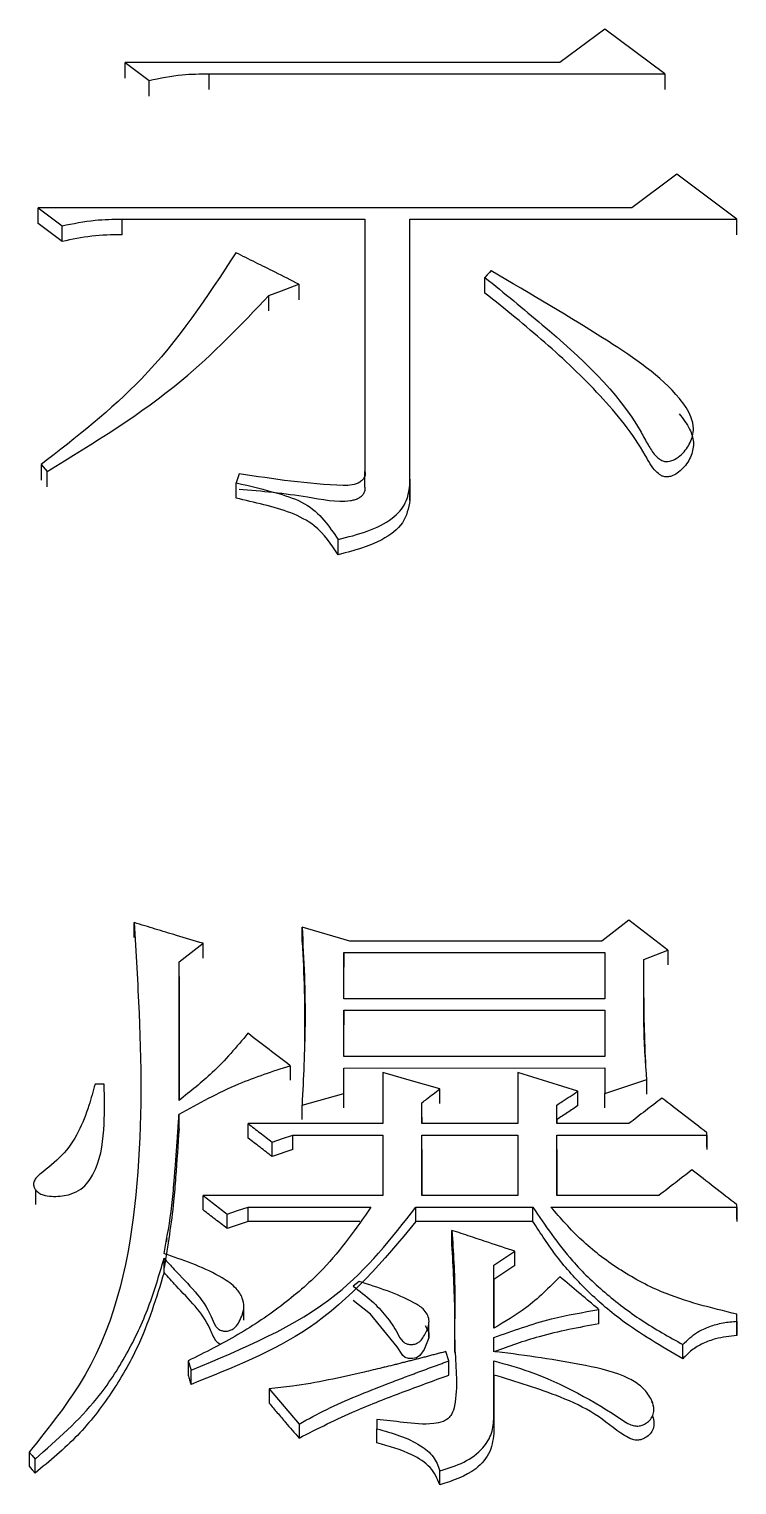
# Model space of a CAD drawing. Header units: millimetres. Extents: x 2642 to 4256, y 821 to 2003.
# Drawn here: x 2871.46 to 2874.01, y 1743.86 to 1749.11 of the extents above; entities that cross this region are included whole.
import ezdxf

# ---------------------------------------------------------------- set-up
doc = ezdxf.new("R2010")
doc.units = ezdxf.units.MM

msp = doc.modelspace()

# ---------------------------------------------------------------- linework, layer by layer
at = {"color": 7, "linetype": 'Continuous', "lineweight": 25}
for p, q in [((2873.5367, 1749.1062), (2873.3744, 1748.9858)), ((2873.753, 1748.9457), (2873.5367, 1749.1062)), ((2871.8059, 1748.9858), (2871.8925, 1748.9216)), ((2871.8059, 1748.9289), (2871.8059, 1748.9858)), ((2872.1088, 1748.9457), (2873.753, 1748.9457)), ((2872.1088, 1748.8888), (2872.1088, 1748.9457)), ((2873.753, 1748.9457), (2873.753, 1748.8888)), ((2871.8925, 1748.8647), (2871.8925, 1748.9216)), ((2873.7963, 1748.5833), (2873.634, 1748.4623)), ((2874.0127, 1748.4219), (2873.7963, 1748.5833)), ((2871.4922, 1748.4623), (2871.5788, 1748.3976)), ((2873.634, 1748.4623), (2871.4922, 1748.4623)), ((2871.4922, 1748.406), (2871.4922, 1748.4623)), ((2871.7951, 1748.4219), (2872.6713, 1748.4219)), ((2871.7951, 1748.3656), (2871.7951, 1748.4219)), ((2872.6713, 1748.4219), (2872.6713, 1747.5123)), ((2872.8336, 1748.4219), (2874.0127, 1748.4219)), ((2872.8336, 1747.4634), (2872.8336, 1748.4219)), ((2872.8336, 1748.3656), (2872.8336, 1748.4219)), ((2874.0127, 1748.3656), (2874.0127, 1748.4219)), ((2871.5788, 1748.3412), (2871.4922, 1748.4057)), ((2871.5788, 1748.3414), (2871.5788, 1748.3976)), ((2873.1041, 1748.1554), (2873.1041, 1748.2116)), ((2872.4333, 1748.1872), (2872.4333, 1748.1312)), ((2872.325, 1748.0907), (2872.325, 1748.1466)), ((2871.503, 1747.5369), (2871.5246, 1747.5124)), ((2871.503, 1747.5369), (2871.503, 1747.4815)), ((2871.5246, 1747.4573), (2871.5246, 1747.5124)), ((2872.217, 1747.5042), (2872.2062, 1747.4715)), ((2872.6713, 1747.457), (2872.6713, 1747.5123)), ((2872.8336, 1747.4847), (2872.8336, 1747.4082)), ((2872.8336, 1747.4081), (2872.8336, 1747.4633)), ((2872.574, 1747.2124), (2872.574, 1747.2673)), ((2871.8383, 1745.8337), (2871.8383, 1745.8868)), ((2872.6172, 1745.8205), (2872.4442, 1745.8702)), ((2872.4442, 1745.8171), (2872.4442, 1745.8702)), ((2873.6233, 1745.8951), (2873.5259, 1745.8205)), ((2873.7639, 1745.7873), (2873.6233, 1745.8951)), ((2872.0007, 1745.7457), (2872.0872, 1745.8122)), ((2872.0872, 1745.7591), (2872.0872, 1745.8122)), ((2873.5259, 1745.8205), (2872.6172, 1745.8205)), ((2872.0007, 1745.2463), (2872.0007, 1745.7457)), ((2872.0007, 1745.6928), (2872.0007, 1745.7457)), ((2872.5956, 1745.779), (2873.5367, 1745.779)), ((2872.5956, 1745.6128), (2872.5956, 1745.779)), ((2872.5956, 1745.779), (2872.5956, 1745.726)), ((2873.5367, 1745.779), (2873.5367, 1745.6128)), ((2873.6773, 1745.754), (2873.7639, 1745.7873)), ((2873.6773, 1745.7011), (2873.6773, 1745.754)), ((2873.7639, 1745.7873), (2873.7639, 1745.7343)), ((2872.0007, 1745.6928), (2872.0007, 1745.2507)), ((2872.5956, 1745.6128), (2872.5956, 1745.7259)), ((2872.4527, 1745.6319), (2872.4527, 1745.4581)), ((2873.5367, 1745.6128), (2872.5956, 1745.6128)), ((2872.5956, 1745.5712), (2873.5367, 1745.5712)), ((2872.5956, 1745.4047), (2872.5956, 1745.5712)), ((2872.5956, 1745.5712), (2872.5956, 1745.5185)), ((2873.5367, 1745.5712), (2873.5367, 1745.4047)), ((2872.5956, 1745.4047), (2872.5956, 1745.5185)), ((2873.5367, 1745.4047), (2872.5956, 1745.4047)), ((2872.4009, 1745.3714), (2872.4009, 1745.3189)), ((2872.5956, 1745.363), (2873.5367, 1745.3631)), ((2872.5956, 1745.2713), (2872.5956, 1745.363)), ((2872.5956, 1745.3106), (2872.5956, 1745.363)), ((2872.7362, 1745.3464), (2872.7362, 1745.1628)), ((2873.223, 1745.3464), (2873.223, 1745.1628)), ((2873.5367, 1745.3631), (2873.5367, 1745.2713)), ((2871.7302, 1745.3047), (2871.6977, 1745.3047)), ((2872.4442, 1745.2296), (2872.5956, 1745.2713)), ((2872.5956, 1745.219), (2872.5956, 1745.3106)), ((2872.5956, 1745.219), (2872.5956, 1745.2713)), ((2872.9418, 1745.2356), (2872.9418, 1745.288)), ((2873.4394, 1745.2273), (2873.4394, 1745.2797)), ((2873.5367, 1745.2713), (2873.6882, 1745.3214)), ((2873.5367, 1745.219), (2873.5367, 1745.2713)), ((2873.6882, 1745.269), (2873.6882, 1745.3214)), ((2871.7321, 1745.2276), (2871.7321, 1745.2279)), ((2872.4442, 1745.1773), (2872.4442, 1745.2296)), ((2872.8769, 1745.1628), (2872.8769, 1745.238)), ((2872.8769, 1745.1856), (2872.8769, 1745.238)), ((2873.3636, 1745.1628), (2873.3636, 1745.2296)), ((2873.3636, 1745.1773), (2873.3636, 1745.2296)), ((2872.0007, 1745.144), (2872.0007, 1745.1962)), ((2872.8769, 1745.1856), (2872.8769, 1745.1628)), ((2873.3636, 1745.1773), (2873.3636, 1745.1628)), ((2872.7362, 1745.1628), (2872.2495, 1745.1628)), ((2872.2495, 1745.1106), (2872.2495, 1745.1628)), ((2872.4117, 1745.1211), (2872.7362, 1745.1211)), ((2872.4117, 1745.0689), (2872.4117, 1745.1211)), ((2872.7362, 1745.1211), (2872.7362, 1744.9037)), ((2873.223, 1745.1628), (2872.8769, 1745.1628)), ((2872.8769, 1745.1211), (2873.223, 1745.1211)), ((2872.8769, 1744.9037), (2872.8769, 1745.1211)), ((2872.8769, 1745.0689), (2872.8769, 1745.1211)), ((2873.223, 1745.1211), (2873.223, 1744.9037)), ((2873.6233, 1745.1628), (2873.3636, 1745.1628)), ((2873.3636, 1745.1211), (2873.9045, 1745.1211)), ((2873.3636, 1744.9037), (2873.3636, 1745.1211)), ((2873.3636, 1745.0689), (2873.3636, 1745.1211)), ((2873.9045, 1745.1211), (2873.9045, 1745.1294)), ((2873.9045, 1745.0773), (2873.9045, 1745.1294)), ((2873.9045, 1745.1211), (2873.9045, 1745.0689)), ((2872.336, 1745.0439), (2872.336, 1745.096)), ((2872.4117, 1745.0689), (2872.336, 1745.0439)), ((2872.8769, 1745.0689), (2872.8769, 1744.9037)), ((2873.3636, 1745.0689), (2873.3636, 1744.9037)), ((2871.4836, 1744.9239), (2871.4836, 1744.8717)), ((2872.7362, 1744.9037), (2872.0872, 1744.9037)), ((2873.223, 1744.9037), (2872.8769, 1744.9037)), ((2873.7314, 1744.9037), (2873.3636, 1744.9037)), ((2872.2495, 1744.8618), (2872.6929, 1744.8618)), ((2872.2495, 1744.81), (2872.2495, 1744.8618)), ((2872.8552, 1744.8618), (2873.2771, 1744.8618)), ((2872.8552, 1744.81), (2872.8552, 1744.8618)), ((2873.2771, 1744.81), (2873.2771, 1744.8618)), ((2873.342, 1744.8618), (2874.0127, 1744.8618)), ((2874.0127, 1744.8618), (2874.0127, 1744.8702)), ((2874.0127, 1744.8183), (2874.0127, 1744.8702)), ((2874.0127, 1744.8618), (2874.0127, 1744.81)), ((2872.1737, 1744.7849), (2872.1737, 1744.8367)), ((2872.2495, 1744.81), (2872.1737, 1744.7849)), ((2872.6527, 1744.81), (2872.2495, 1744.81)), ((2873.2771, 1744.81), (2872.8552, 1744.81)), ((2872.985, 1744.7263), (2872.985, 1744.778)), ((2873.1365, 1744.6523), (2873.2122, 1744.7026)), ((2873.2122, 1744.651), (2873.2122, 1744.7026)), ((2871.9466, 1744.6259), (2871.9466, 1744.6775)), ((2873.1365, 1744.4256), (2873.1365, 1744.6523)), ((2873.1365, 1744.6007), (2873.1365, 1744.6523)), ((2873.2122, 1744.651), (2873.1365, 1744.6007)), ((2872.6498, 1744.5936), (2872.6281, 1744.5768)), ((2873.1365, 1744.6007), (2873.1365, 1744.4256)), ((2872.2345, 1744.4547), (2872.2345, 1744.5064)), ((2873.5151, 1744.4414), (2873.5151, 1744.4927)), ((2872.902, 1744.3921), (2872.902, 1744.4436)), ((2874.0127, 1744.4507), (2874.0127, 1744.476)), ((2874.0127, 1744.4507), (2874.0127, 1744.3994)), ((2873.1365, 1744.3414), (2873.1365, 1744.3919)), ((2873.1365, 1744.3407), (2873.1365, 1744.3919)), ((2872.9742, 1744.3078), (2872.9634, 1744.3414)), ((2873.818, 1744.3155), (2873.818, 1744.3667)), ((2872.0331, 1744.3078), (2872.0439, 1744.2741)), ((2872.0439, 1744.2231), (2872.0439, 1744.2741)), ((2872.9742, 1744.2567), (2872.9742, 1744.3078)), ((2873.1365, 1744.1056), (2873.1365, 1744.3078)), ((2873.1365, 1744.2567), (2873.1365, 1744.3078)), ((2873.1365, 1744.2567), (2873.1365, 1744.0548)), ((2872.3252, 1744.2067), (2872.4334, 1744.0803)), ((2872.3252, 1744.2067), (2872.3252, 1744.1558)), ((2873.7072, 1744.1562), (2873.7072, 1744.1607)), ((2872.4334, 1744.0803), (2872.4334, 1744.0295)), ((2872.7146, 1744.0971), (2872.7146, 1744.0634)), ((2873.1365, 1744.1056), (2873.1365, 1744.0548)), ((2872.7146, 1744.0126), (2872.7146, 1744.0634)), ((2871.4599, 1743.9789), (2871.4599, 1743.9282)), ((2871.4814, 1743.9031), (2871.4814, 1743.9537)), ((2872.9418, 1743.8609), (2872.9418, 1743.9115))]:
    msp.add_line(p, q, dxfattribs=at)
at = {"color": 7, "linetype": 'Continuous', "lineweight": 25, "flags": 128}
for points in [[(2873.3744, 1748.9858), (2872.8275, 1748.9858), (2871.8059, 1748.9858)], [(2873.1257, 1748.2358), (2873.1202, 1748.2297), (2873.1121, 1748.2206), (2873.104, 1748.2116)], [(2872.3251, 1748.1467), (2872.3707, 1748.1637), (2872.402, 1748.1755), (2872.4333, 1748.1872)], [(2872.2062, 1747.4164), (2872.2062, 1747.4388), (2872.2062, 1747.4552), (2872.2062, 1747.4715)], [(2872.9418, 1745.288), (2872.839, 1745.3172), (2872.7362, 1745.3464)], [(2873.4394, 1745.2797), (2873.3312, 1745.313), (2873.223, 1745.3464)], [(2872.336, 1745.096), (2872.3739, 1745.1085), (2872.4117, 1745.1211)], [(2872.0872, 1744.8518), (2872.0872, 1744.8648), (2872.0872, 1744.8777), (2872.0872, 1744.8907), (2872.0872, 1744.9037)], [(2872.1737, 1744.8367), (2872.2116, 1744.8492), (2872.2495, 1744.8618)], [(2872.8881, 1744.4354), (2872.901, 1744.4099), (2872.9018, 1744.3904), (2872.8852, 1744.3488), (2872.8691, 1744.3268), (2872.8571, 1744.3193), (2872.8429, 1744.3158), (2872.8278, 1744.3164), (2872.8165, 1744.3204), (2872.8074, 1744.3273), (2872.7868, 1744.3588), (2872.6909, 1744.476), (2872.6288, 1744.5248), (2872.6281, 1744.5253), (2872.6281, 1744.5253)], [(2874.0127, 1744.4246), (2874.0127, 1744.4417), (2874.0127, 1744.4589), (2874.0127, 1744.476)], [(2874.0127, 1744.3994), (2874.0127, 1744.408), (2874.0127, 1744.4136), (2874.0127, 1744.4191), (2874.0127, 1744.4246)], [(2872.0331, 1744.3078), (2872.0331, 1744.2867), (2872.0331, 1744.2717), (2872.0331, 1744.2567)], [(2871.4599, 1743.979), (2871.4707, 1743.9664), (2871.4814, 1743.9537)], [(2871.4599, 1743.9283), (2871.4653, 1743.922), (2871.4707, 1743.9156), (2871.4814, 1743.9031)]]:
    msp.add_lwpolyline(points, dxfattribs=at)
at = {"color": 7, "linetype": 'Continuous', "lineweight": 25}
for points, knots in [([(2871.8925, 1748.9216), (2871.9322, 1748.9295), (2872.0034, 1748.9438), (2872.0765, 1748.9451), (2872.1088, 1748.9457)], [0, 0, 0, 0, 0.558835, 1, 1, 1, 1]), ([(2871.5788, 1748.3976), (2871.6185, 1748.4056), (2871.6897, 1748.42), (2871.7628, 1748.4213), (2871.7951, 1748.4219)], [0, 0, 0, 0, 0.558835, 1, 1, 1, 1]), ([(2871.7951, 1748.3654), (2871.7584, 1748.3647), (2871.6852, 1748.3632), (2871.6142, 1748.3485), (2871.5788, 1748.3412)], [0, 0, 0, 0, 0.501146, 1, 1, 1, 1]), ([(2872.2061, 1748.3006), (2872.1024, 1748.1426), (2871.9156, 1747.8579), (2871.6301, 1747.6358), (2871.503, 1747.5369)], [0, 0, 0, 0, 0.554743, 1, 1, 1, 1]), ([(2872.4333, 1748.1872), (2872.4045, 1748.2016), (2872.3522, 1748.2277), (2872.2765, 1748.2655), (2872.2296, 1748.2889), (2872.2061, 1748.3006)], [0, 0, 0, 0, 0.380598, 0.690299, 1, 1, 1, 1]), ([(2873.1041, 1748.2116), (2873.1731, 1748.1553), (2873.381, 1747.9859), (2873.5978, 1747.7882), (2873.6904, 1747.6103), (2873.7109, 1747.5778), (2873.73, 1747.5587), (2873.7434, 1747.5503), (2873.7575, 1747.5474), (2873.772, 1747.5488), (2873.792, 1747.5566), (2873.8198, 1747.5783), (2873.847, 1747.6156), (2873.8598, 1747.6637), (2873.8466, 1747.72), (2873.7613, 1747.8412), (2873.5058, 1748.0131), (2873.2681, 1748.1525), (2873.126, 1748.2356), (2873.1257, 1748.2358)], [0, 0, 0, 0, 0.129751, 0.390615, 0.417722, 0.440785, 0.449026, 0.457344, 0.462695, 0.468033, 0.476543, 0.491684, 0.518141, 0.545407, 0.56857, 0.608449, 0.76773, 0.999424, 1, 1, 1, 1]), ([(2873.8045, 1747.7204), (2873.8185, 1747.7023), (2873.8429, 1747.6707), (2873.8595, 1747.6177), (2873.8506, 1747.5675), (2873.8259, 1747.53), (2873.7991, 1747.5062), (2873.7798, 1747.4958), (2873.7628, 1747.492), (2873.7492, 1747.4932), (2873.7347, 1747.4997), (2873.7075, 1747.5235), (2873.6532, 1747.6296), (2873.5238, 1747.7889), (2873.3227, 1747.9795), (2873.1771, 1748.0966), (2873.1041, 1748.1554)], [0, 0, 0, 0, 0.056587, 0.098625, 0.141053, 0.187023, 0.208835, 0.226448, 0.236596, 0.246842, 0.255499, 0.27218, 0.331955, 0.555309, 0.776815, 1, 1, 1, 1]), ([(2871.5246, 1747.5124), (2871.6942, 1747.6158), (2871.9947, 1747.7991), (2872.2248, 1748.0412), (2872.3251, 1748.1467)], [0, 0, 0, 0, 0.564156, 1, 1, 1, 1]), ([(2872.6711, 1747.5123), (2872.6716, 1747.5093), (2872.6728, 1747.5035), (2872.6703, 1747.4934), (2872.6638, 1747.4832), (2872.6494, 1747.471), (2872.6247, 1747.4617), (2872.4762, 1747.4644), (2872.3414, 1747.4851), (2872.217, 1747.5042)], [0, 0, 0, 0, 0.021761, 0.042896, 0.073473, 0.104863, 0.166644, 0.230755, 1, 1, 1, 1]), ([(2872.2062, 1747.4715), (2872.2577, 1747.4595), (2872.3422, 1747.4397), (2872.4567, 1747.4019), (2872.5264, 1747.339), (2872.5582, 1747.291), (2872.574, 1747.2673)], [0, 0, 0, 0, 0.34927, 0.57275, 0.788452, 1, 1, 1, 1]), ([(2872.217, 1747.4489), (2872.2991, 1747.4418), (2872.4326, 1747.4301), (2872.5727, 1747.3997), (2872.6336, 1747.41), (2872.6471, 1747.4154), (2872.6588, 1747.4232), (2872.6677, 1747.4331), (2872.6718, 1747.4428), (2872.6725, 1747.4509), (2872.6715, 1747.455), (2872.6711, 1747.457)], [0, 0, 0, 0, 0.5054005, 0.8211614, 0.8510597, 0.8809448, 0.911279, 0.9411526, 0.9702444, 0.9848866, 1, 1, 1, 1]), ([(2872.574, 1747.2673), (2872.6453, 1747.2851), (2872.7435, 1747.3096), (2872.8232, 1747.3966), (2872.8301, 1747.4413), (2872.8336, 1747.4634)], [0, 0, 0, 0, 0.574617, 0.790317, 1, 1, 1, 1]), ([(2872.574, 1747.2123), (2872.5494, 1747.25), (2872.5084, 1747.313), (2872.4045, 1747.3663), (2872.3067, 1747.3933), (2872.2397, 1747.4086), (2872.2062, 1747.4163)], [0, 0, 0, 0, 0.328257, 0.547892, 0.773338, 1, 1, 1, 1]), ([(2872.8336, 1747.4082), (2872.828, 1747.38), (2872.8166, 1747.3224), (2872.7167, 1747.2491), (2872.6287, 1747.2264), (2872.574, 1747.2123)], [0, 0, 0, 0, 0.266546, 0.544071, 1, 1, 1, 1]), ([(2871.8383, 1745.8868), (2871.8451, 1745.7782), (2871.8654, 1745.4527), (2871.8679, 1744.9068), (2871.7544, 1744.3452), (2871.5329, 1744.0696), (2871.46, 1743.979)], [0, 0, 0, 0, 0.166223, 0.498407, 0.834985, 1, 1, 1, 1]), ([(2872.0872, 1745.8122), (2872.0555, 1745.8217), (2871.9981, 1745.8389), (2871.9152, 1745.8638), (2871.864, 1745.8791), (2871.8384, 1745.8868)], [0, 0, 0, 0, 0.382595, 0.691297, 1, 1, 1, 1]), ([(2872.4442, 1745.8702), (2872.4474, 1745.812), (2872.4539, 1745.6955), (2872.457, 1745.4819), (2872.4491, 1745.3265), (2872.4442, 1745.2296)], [0, 0, 0, 0, 0.273666, 0.547375, 1, 1, 1, 1]), ([(2872.4442, 1745.8171), (2872.4477, 1745.7589), (2872.4514, 1745.6967), (2872.4524, 1745.6344), (2872.4525, 1745.6305)], [0, 0, 0, 0, 0.937412, 1, 1, 1, 1]), ([(2873.6882, 1745.3214), (2873.6868, 1745.3378), (2873.6848, 1745.3626), (2873.6807, 1745.4203), (2873.6787, 1745.4656), (2873.6776, 1745.5068), (2873.6773, 1745.5192), (2873.6771, 1745.5316), (2873.6769, 1745.5439), (2873.6767, 1745.5563), (2873.6766, 1745.5687), (2873.6765, 1745.581), (2873.6764, 1745.5975), (2873.6764, 1745.614), (2873.6764, 1745.6304), (2873.6764, 1745.6428), (2873.6764, 1745.6531), (2873.6765, 1745.6613), (2873.6765, 1745.6696), (2873.6766, 1745.6778), (2873.6767, 1745.686), (2873.6767, 1745.6922), (2873.6768, 1745.6984), (2873.6768, 1745.7045), (2873.6769, 1745.7107), (2873.6769, 1745.7169), (2873.677, 1745.7231), (2873.6771, 1745.7292), (2873.6771, 1745.7354), (2873.6772, 1745.7437), (2873.6773, 1745.7499), (2873.6773, 1745.754)], [0, 0, 0, 0, 0.114246, 0.171369, 0.39989, 0.428452, 0.457013, 0.485575, 0.514136, 0.542697, 0.571259, 0.59982, 0.628382, 0.685505, 0.714066, 0.742627, 0.771189, 0.785469, 0.79975, 0.828312, 0.842592, 0.856873, 0.871154, 0.885434, 0.899715, 0.913996, 0.928276, 0.942557, 0.956838, 0.971119, 1, 1, 1, 1]), ([(2873.6846, 1745.3697), (2873.6846, 1745.3697), (2873.6846, 1745.3697), (2873.6846, 1745.3705), (2873.6828, 1745.4056), (2873.6787, 1745.5027), (2873.6776, 1745.6018), (2873.6774, 1745.6566), (2873.6773, 1745.6819), (2873.6773, 1745.6879), (2873.6773, 1745.6906), (2873.6773, 1745.6909), (2873.6773, 1745.6911)], [0, 0, 0, 0, 0.00255, 0.007632, 0.020222, 0.476157, 0.750202, 0.924211, 0.964421, 0.979196, 0.990878, 1, 1, 1, 1]), ([(2872.2494, 1745.488), (2872.2085, 1745.4393), (2872.1348, 1745.3518), (2872.0419, 1745.2787), (2872.0007, 1745.2463)], [0, 0, 0, 0, 0.556386, 1, 1, 1, 1]), ([(2872.4009, 1745.3714), (2872.3757, 1745.3908), (2872.3252, 1745.4297), (2872.2747, 1745.4686), (2872.2494, 1745.488)], [0, 0, 0, 0, 0.500003, 1, 1, 1, 1]), ([(2872.0007, 1745.1962), (2872.0713, 1745.2353), (2872.1978, 1745.3053), (2872.3386, 1745.3511), (2872.4009, 1745.3714)], [0, 0, 0, 0, 0.557889, 1, 1, 1, 1]), ([(2871.6977, 1745.3047), (2871.6907, 1745.2793), (2871.666, 1745.1895), (2871.6132, 1745.0687), (2871.5221, 1744.9995), (2871.4873, 1744.9702), (2871.4779, 1744.9573), (2871.4752, 1744.9446), (2871.4775, 1744.933), (2871.4841, 1744.9219), (2871.4952, 1744.9121), (2871.5144, 1744.9035), (2871.5509, 1744.8987), (2871.5956, 1744.9027), (2871.6398, 1744.9194), (2871.6751, 1744.9509), (2871.7194, 1745.0296), (2871.7329, 1745.1537), (2871.732, 1745.2561), (2871.7302, 1745.3042), (2871.7302, 1745.3047)], [0, 0, 0, 0, 0.0801741, 0.2833022, 0.3768882, 0.3951622, 0.4106034, 0.4221834, 0.4337475, 0.4459485, 0.4596218, 0.4747566, 0.5015385, 0.5546435, 0.5898789, 0.6251459, 0.6851674, 0.8527528, 0.9985461, 1, 1, 1, 1]), ([(2872.8769, 1745.238), (2872.8823, 1745.2421), (2872.8958, 1745.2526), (2872.9174, 1745.2692), (2872.9337, 1745.2818), (2872.9418, 1745.288)], [0, 0, 0, 0, 0.250001, 0.625, 1, 1, 1, 1]), ([(2873.3636, 1745.2296), (2873.37, 1745.2338), (2873.3857, 1745.2442), (2873.411, 1745.2609), (2873.4299, 1745.2734), (2873.4394, 1745.2797)], [0, 0, 0, 0, 0.2500006, 0.6249998, 1, 1, 1, 1]), ([(2873.4394, 1745.2273), (2873.4267, 1745.219), (2873.4015, 1745.2023), (2873.3763, 1745.1856), (2873.3636, 1745.1773)], [0, 0, 0, 0, 0.499997, 1, 1, 1, 1]), ([(2873.7422, 1745.2546), (2873.7224, 1745.2394), (2873.6828, 1745.2088), (2873.6431, 1745.1781), (2873.6233, 1745.1628)], [0, 0, 0, 0, 0.5, 1, 1, 1, 1]), ([(2873.9045, 1745.1294), (2873.8775, 1745.1503), (2873.8234, 1745.1921), (2873.7693, 1745.2338), (2873.7422, 1745.2546)], [0, 0, 0, 0, 0.499999, 1, 1, 1, 1]), ([(2871.9466, 1744.6942), (2871.9573, 1744.7519), (2871.9735, 1744.8385), (2871.9811, 1744.933), (2871.9845, 1744.9729), (2871.9857, 1744.9874), (2871.9865, 1744.9983), (2871.9874, 1745.0092), (2871.9882, 1745.0201), (2871.9889, 1745.0291), (2871.9896, 1745.0382), (2871.9902, 1745.0455), (2871.9907, 1745.0527), (2871.9912, 1745.06), (2871.9918, 1745.0672), (2871.9924, 1745.0763), (2871.9929, 1745.0836), (2871.9936, 1745.0926), (2871.9941, 1745.0999), (2871.9946, 1745.1071), (2871.9951, 1745.1144), (2871.9956, 1745.1216), (2871.9962, 1745.1307), (2871.9967, 1745.138), (2871.9973, 1745.147), (2871.9978, 1745.1543), (2871.9984, 1745.1633), (2871.9989, 1745.1706), (2871.9994, 1745.1779), (2872, 1745.1858), (2872.0004, 1745.1919), (2872.0007, 1745.1962)], [0, 0, 0, 0, 0.346641, 0.519778, 0.56306, 0.584702, 0.606343, 0.627984, 0.649625, 0.671267, 0.682087, 0.703729, 0.714549, 0.72537, 0.747011, 0.757832, 0.779473, 0.790294, 0.811935, 0.822756, 0.833576, 0.855218, 0.866038, 0.887679, 0.8985, 0.920141, 0.930962, 0.952603, 0.963424, 0.974244, 1, 1, 1, 1]), ([(2872.0007, 1745.144), (2871.9966, 1745.086), (2871.9906, 1744.9989), (2871.978, 1744.8314), (2871.9599, 1744.7226), (2871.9466, 1744.6426)], [0, 0, 0, 0, 0.346763, 0.520146, 1, 1, 1, 1]), ([(2872.2495, 1745.1628), (2872.2639, 1745.1517), (2872.2927, 1745.1294), (2872.3216, 1745.1072), (2872.336, 1745.096)], [0, 0, 0, 0, 0.499999, 1, 1, 1, 1]), ([(2872.336, 1745.0439), (2872.3216, 1745.055), (2872.2927, 1745.0773), (2872.2639, 1745.0995), (2872.2495, 1745.1106)], [0, 0, 0, 0, 0.499998, 1, 1, 1, 1]), ([(2873.8504, 1744.9957), (2873.8306, 1744.9804), (2873.7909, 1744.9497), (2873.7513, 1744.919), (2873.7314, 1744.9037)], [0, 0, 0, 0, 0.5, 1, 1, 1, 1]), ([(2874.0127, 1744.8702), (2873.9856, 1744.8911), (2873.9316, 1744.933), (2873.8775, 1744.9748), (2873.8504, 1744.9957)], [0, 0, 0, 0, 0.499999, 1, 1, 1, 1]), ([(2872.0872, 1744.9037), (2872.1016, 1744.8925), (2872.1305, 1744.8702), (2872.1593, 1744.8479), (2872.1737, 1744.8367)], [0, 0, 0, 0, 0.499999, 1, 1, 1, 1]), ([(2872.6929, 1744.8618), (2872.6394, 1744.785), (2872.5505, 1744.6576), (2872.379, 1744.5095), (2872.2153, 1744.3982), (2872.0941, 1744.338), (2872.0331, 1744.3078)], [0, 0, 0, 0, 0.333002, 0.552476, 0.774971, 1, 1, 1, 1]), ([(2872.0439, 1744.2741), (2872.2324, 1744.3522), (2872.5639, 1744.4895), (2872.7674, 1744.7496), (2872.8552, 1744.8618)], [0, 0, 0, 0, 0.568507, 1, 1, 1, 1]), ([(2872.1737, 1744.7849), (2872.1593, 1744.796), (2872.1305, 1744.8183), (2872.1016, 1744.8406), (2872.0872, 1744.8518)], [0, 0, 0, 0, 0.499999, 1, 1, 1, 1]), ([(2873.2771, 1744.8618), (2873.3217, 1744.7954), (2873.3955, 1744.6855), (2873.534, 1744.5525), (2873.6672, 1744.4505), (2873.7675, 1744.3947), (2873.818, 1744.3667)], [0, 0, 0, 0, 0.333809, 0.553089, 0.775219, 1, 1, 1, 1]), ([(2874.0127, 1744.476), (2873.9198, 1744.4984), (2873.7678, 1744.5351), (2873.5836, 1744.6361), (2873.4488, 1744.7395), (2873.3774, 1744.8212), (2873.342, 1744.8618)], [0, 0, 0, 0, 0.347456, 0.568585, 0.785979, 1, 1, 1, 1]), ([(2872.8552, 1744.81), (2872.7379, 1744.6693), (2872.5246, 1744.4138), (2872.193, 1744.2822), (2872.0439, 1744.2231)], [0, 0, 0, 0, 0.550322, 1, 1, 1, 1]), ([(2873.818, 1744.3155), (2873.741, 1744.3598), (2873.615, 1744.4325), (2873.4682, 1744.5615), (2873.361, 1744.6801), (2873.305, 1744.7669), (2873.2771, 1744.81)], [0, 0, 0, 0, 0.3460616, 0.5666401, 0.7845076, 1, 1, 1, 1]), ([(2871.9558, 1744.737), (2871.9558, 1744.7371), (2871.9558, 1744.7373), (2871.9564, 1744.7405), (2871.9573, 1744.7448), (2871.9579, 1744.7481)], [0, 0, 0, 0, 0.077285, 0.286179, 1, 1, 1, 1]), ([(2872.985, 1744.778), (2872.9899, 1744.7005), (2872.9988, 1744.5569), (2872.9904, 1744.3466), (2873.0085, 1744.2021), (2872.9878, 1744.1188), (2872.9717, 1744.0991), (2872.9493, 1744.0869), (2872.8946, 1744.0763), (2872.8141, 1744.0856), (2872.7464, 1744.0934), (2872.7146, 1744.0971)], [0, 0, 0, 0, 0.256994, 0.476109, 0.695219, 0.732033, 0.752358, 0.772757, 0.805752, 0.908876, 1, 1, 1, 1]), ([(2873.2122, 1744.7026), (2873.1808, 1744.713), (2873.1273, 1744.7308), (2873.0515, 1744.756), (2873.0072, 1744.7707), (2872.985, 1744.778)], [0, 0, 0, 0, 0.414509, 0.707253, 1, 1, 1, 1]), ([(2871.9466, 1744.6775), (2871.9587, 1744.6641), (2872.0195, 1744.5972), (2872.0989, 1744.5227), (2872.1264, 1744.4409), (2872.1397, 1744.4237), (2872.1516, 1744.4171), (2872.165, 1744.4144), (2872.179, 1744.4153), (2872.1927, 1744.4202), (2872.2071, 1744.4315), (2872.2238, 1744.4587), (2872.238, 1744.4948), (2872.2301, 1744.5371), (2872.2047, 1744.5748), (2872.1168, 1744.6359), (2872.0224, 1744.668), (2871.9502, 1744.693), (2871.9466, 1744.6942)], [0, 0, 0, 0, 0.066061, 0.330698, 0.377872, 0.393648, 0.409584, 0.423627, 0.439084, 0.455682, 0.472085, 0.502894, 0.574478, 0.61493, 0.665656, 0.740076, 0.987057, 1, 1, 1, 1]), ([(2872.9955, 1744.3378), (2872.9958, 1744.3851), (2872.9967, 1744.5149), (2872.9896, 1744.6442), (2872.985, 1744.7263)], [0, 0, 0, 0, 0.364292, 1, 1, 1, 1]), ([(2871.4814, 1743.9537), (2871.5607, 1744.0235), (2871.6904, 1744.1375), (2871.8148, 1744.3309), (2871.8953, 1744.5009), (2871.9295, 1744.6187), (2871.9466, 1744.6774)], [0, 0, 0, 0, 0.345608, 0.56562, 0.783503, 1, 1, 1, 1]), ([(2871.9466, 1744.6259), (2871.9187, 1744.5352), (2871.8727, 1744.3853), (2871.7599, 1744.1904), (2871.6394, 1744.0342), (2871.5343, 1743.947), (2871.4814, 1743.9031)], [0, 0, 0, 0, 0.334701, 0.553509, 0.775023, 1, 1, 1, 1]), ([(2872.1487, 1744.3684), (2872.1459, 1744.3697), (2872.1394, 1744.3728), (2872.125, 1744.3915), (2872.0983, 1744.4697), (2872.0194, 1744.5451), (2871.961, 1744.6099), (2871.9466, 1744.6259)], [0, 0, 0, 0, 0.025812, 0.060648, 0.209585, 0.805129, 1, 1, 1, 1]), ([(2872.6281, 1744.5768), (2872.651, 1744.5598), (2872.6947, 1744.5273), (2872.7484, 1744.4697), (2872.7834, 1744.4192), (2872.8011, 1744.3818), (2872.8189, 1744.3696), (2872.8313, 1744.3665), (2872.845, 1744.3666), (2872.8589, 1744.3703), (2872.8731, 1744.3801), (2872.8872, 1744.402), (2872.8999, 1744.4273), (2872.9038, 1744.4557), (2872.8961, 1744.4768), (2872.8789, 1744.4993), (2872.8296, 1744.5282), (2872.7523, 1744.5614), (2872.6841, 1744.5828), (2872.6498, 1744.5936)], [0, 0, 0, 0, 0.1174112, 0.2245147, 0.331514, 0.3850988, 0.4015022, 0.4179419, 0.4345933, 0.4539552, 0.4734629, 0.5034573, 0.5658247, 0.597867, 0.6299027, 0.6637876, 0.7181913, 0.8580637, 1, 1, 1, 1]), ([(2873.3744, 1744.6103), (2873.3353, 1744.5714), (2873.2649, 1744.5013), (2873.176, 1744.4489), (2873.1365, 1744.4256)], [0, 0, 0, 0, 0.555111, 1, 1, 1, 1]), ([(2873.5151, 1744.4927), (2873.503, 1744.5028), (2873.4789, 1744.523), (2873.4321, 1744.5622), (2873.3972, 1744.5913), (2873.3745, 1744.6103)], [0, 0, 0, 0, 0.25711, 0.51422, 1, 1, 1, 1]), ([(2873.1365, 1744.3919), (2873.2049, 1744.4165), (2873.3275, 1744.4605), (2873.4576, 1744.4829), (2873.5151, 1744.4927)], [0, 0, 0, 0, 0.55855, 1, 1, 1, 1]), ([(2873.5151, 1744.4414), (2873.4423, 1744.4278), (2873.3126, 1744.4037), (2873.1902, 1744.3599), (2873.1365, 1744.3407)], [0, 0, 0, 0, 0.5612312, 1, 1, 1, 1]), ([(2873.818, 1744.3667), (2873.8345, 1744.3828), (2873.8621, 1744.4098), (2873.9145, 1744.4326), (2873.9623, 1744.4461), (2873.9959, 1744.4492), (2874.0127, 1744.4507)], [0, 0, 0, 0, 0.330678, 0.55099, 0.77457, 1, 1, 1, 1]), ([(2874.0127, 1744.3994), (2873.9868, 1744.3965), (2873.9442, 1744.3918), (2873.8897, 1744.3716), (2873.8489, 1744.3475), (2873.8282, 1744.3261), (2873.818, 1744.3155)], [0, 0, 0, 0, 0.347151, 0.569168, 0.786857, 1, 1, 1, 1]), ([(2872.9634, 1744.3414), (2872.9608, 1744.3407), (2872.9555, 1744.3393), (2872.9475, 1744.3373), (2872.9396, 1744.3352), (2872.929, 1744.3324), (2872.9184, 1744.3296), (2872.9078, 1744.3269), (2872.8999, 1744.3248), (2872.8893, 1744.322), (2872.8787, 1744.3193), (2872.8681, 1744.3165), (2872.8601, 1744.3145), (2872.8495, 1744.3117), (2872.8389, 1744.309), (2872.8256, 1744.3056), (2872.8124, 1744.3023), (2872.7964, 1744.2983), (2872.7752, 1744.2929), (2872.7539, 1744.2877), (2872.7166, 1744.2787), (2872.6044, 1744.2526), (2872.4694, 1744.222), (2872.3533, 1744.2097), (2872.3252, 1744.2067)], [0, 0, 0, 0, 0.0126185, 0.025237, 0.0378555, 0.050474, 0.075711, 0.0883295, 0.100948, 0.1135665, 0.1388036, 0.1514221, 0.1640406, 0.1766591, 0.2018961, 0.2145146, 0.2397516, 0.2649886, 0.2902257, 0.3406999, 0.3659369, 0.4668868, 0.8709287, 1, 1, 1, 1]), ([(2873.1365, 1744.3078), (2873.179, 1744.2958), (2873.3472, 1744.2483), (2873.5049, 1744.158), (2873.6223, 1744.0798), (2873.6425, 1744.0729), (2873.6599, 1744.0727), (2873.6761, 1744.0773), (2873.6917, 1744.0866), (2873.7054, 1744.101), (2873.7134, 1744.1197), (2873.7136, 1744.1445), (2873.7015, 1744.1776), (2873.672, 1744.2152), (2873.5948, 1744.2638), (2873.4136, 1744.3034), (2873.2501, 1744.3278), (2873.1396, 1744.341), (2873.1365, 1744.3414)], [0, 0, 0, 0, 0.0991648, 0.3918226, 0.4130465, 0.4272002, 0.4391043, 0.4509682, 0.4644731, 0.480605, 0.4982384, 0.5146996, 0.5433991, 0.5863363, 0.6292669, 0.7524959, 0.9931071, 1, 1, 1, 1]), ([(2872.4334, 1744.0803), (2872.4665, 1744.0983), (2872.568, 1744.1534), (2872.6869, 1744.1997), (2872.7743, 1744.2336), (2872.7928, 1744.2407), (2872.8113, 1744.2477), (2872.8276, 1744.2538), (2872.8415, 1744.259), (2872.8485, 1744.2616), (2872.8578, 1744.2651), (2872.8671, 1744.2685), (2872.8764, 1744.272), (2872.8833, 1744.2746), (2872.8926, 1744.278), (2872.902, 1744.2814), (2872.9113, 1744.2848), (2872.9183, 1744.2874), (2872.9276, 1744.2908), (2872.9369, 1744.2942), (2872.9462, 1744.2976), (2872.9532, 1744.3001), (2872.9625, 1744.3035), (2872.9696, 1744.3061), (2872.9742, 1744.3078)], [0, 0, 0, 0, 0.194919, 0.596792, 0.647185, 0.672381, 0.697577, 0.74797, 0.760568, 0.773166, 0.785764, 0.81096, 0.823558, 0.836156, 0.848754, 0.873951, 0.886549, 0.899147, 0.911745, 0.936941, 0.949539, 0.962137, 0.974736, 1, 1, 1, 1]), ([(2872.4334, 1744.0295), (2872.5011, 1744.0637), (2872.6217, 1744.1245), (2872.8053, 1744.1949), (2872.9179, 1744.2361), (2872.9742, 1744.2567)], [0, 0, 0, 0, 0.390671, 0.695193, 1, 1, 1, 1]), ([(2873.707, 1744.1095), (2873.7072, 1744.1092), (2873.7121, 1744.1016), (2873.7138, 1744.0853), (2873.7122, 1744.063), (2873.701, 1744.0444), (2873.685, 1744.0308), (2873.6671, 1744.0232), (2873.6495, 1744.0214), (2873.6288, 1744.0258), (2873.5765, 1744.0564), (2873.5037, 1744.1213), (2873.3427, 1744.1945), (2873.2173, 1744.2323), (2873.1365, 1744.2567)], [0, 0, 0, 0, 0.001452, 0.042027, 0.075255, 0.108643, 0.140012, 0.167054, 0.189667, 0.212296, 0.253614, 0.448848, 0.644465, 1, 1, 1, 1]), ([(2872.3252, 1744.1558), (2872.3352, 1744.1441), (2872.3552, 1744.1208), (2872.3912, 1744.0787), (2872.4173, 1744.0483), (2872.4334, 1744.0295)], [0, 0, 0, 0, 0.2770888, 0.5541776, 1, 1, 1, 1]), ([(2872.9418, 1743.9115), (2872.9713, 1743.9206), (2873.0295, 1743.9385), (2873.0963, 1743.9866), (2873.1319, 1744.0465), (2873.135, 1744.086), (2873.1365, 1744.1056)], [0, 0, 0, 0, 0.291567, 0.574035, 0.788626, 1, 1, 1, 1]), ([(2872.7146, 1744.0634), (2872.7697, 1744.0476), (2872.8457, 1744.0257), (2872.9215, 1743.9647), (2872.9351, 1743.9291), (2872.9418, 1743.9115)], [0, 0, 0, 0, 0.572071, 0.789697, 1, 1, 1, 1]), ([(2872.9418, 1743.8609), (2872.9321, 1743.883), (2872.9123, 1743.9282), (2872.8271, 1743.9804), (2872.7576, 1744.0003), (2872.7146, 1744.0126)], [0, 0, 0, 0, 0.2675675, 0.5474822, 1, 1, 1, 1]), ([(2873.1365, 1744.0548), (2873.1339, 1744.0298), (2873.1288, 1743.9791), (2873.0624, 1743.9005), (2872.988, 1743.8761), (2872.9418, 1743.8609)], [0, 0, 0, 0, 0.2694188, 0.5458195, 1, 1, 1, 1])]:
    msp.add_open_spline(points, degree=3, knots=knots, dxfattribs=at)
msp.add_open_spline([(2872.0331, 1744.2567), (2872.0349, 1744.2511), (2872.0385, 1744.2399), (2872.0421, 1744.2287), (2872.0439, 1744.2231)], degree=3, dxfattribs=at)

doc.saveas('drawing.dxf')
